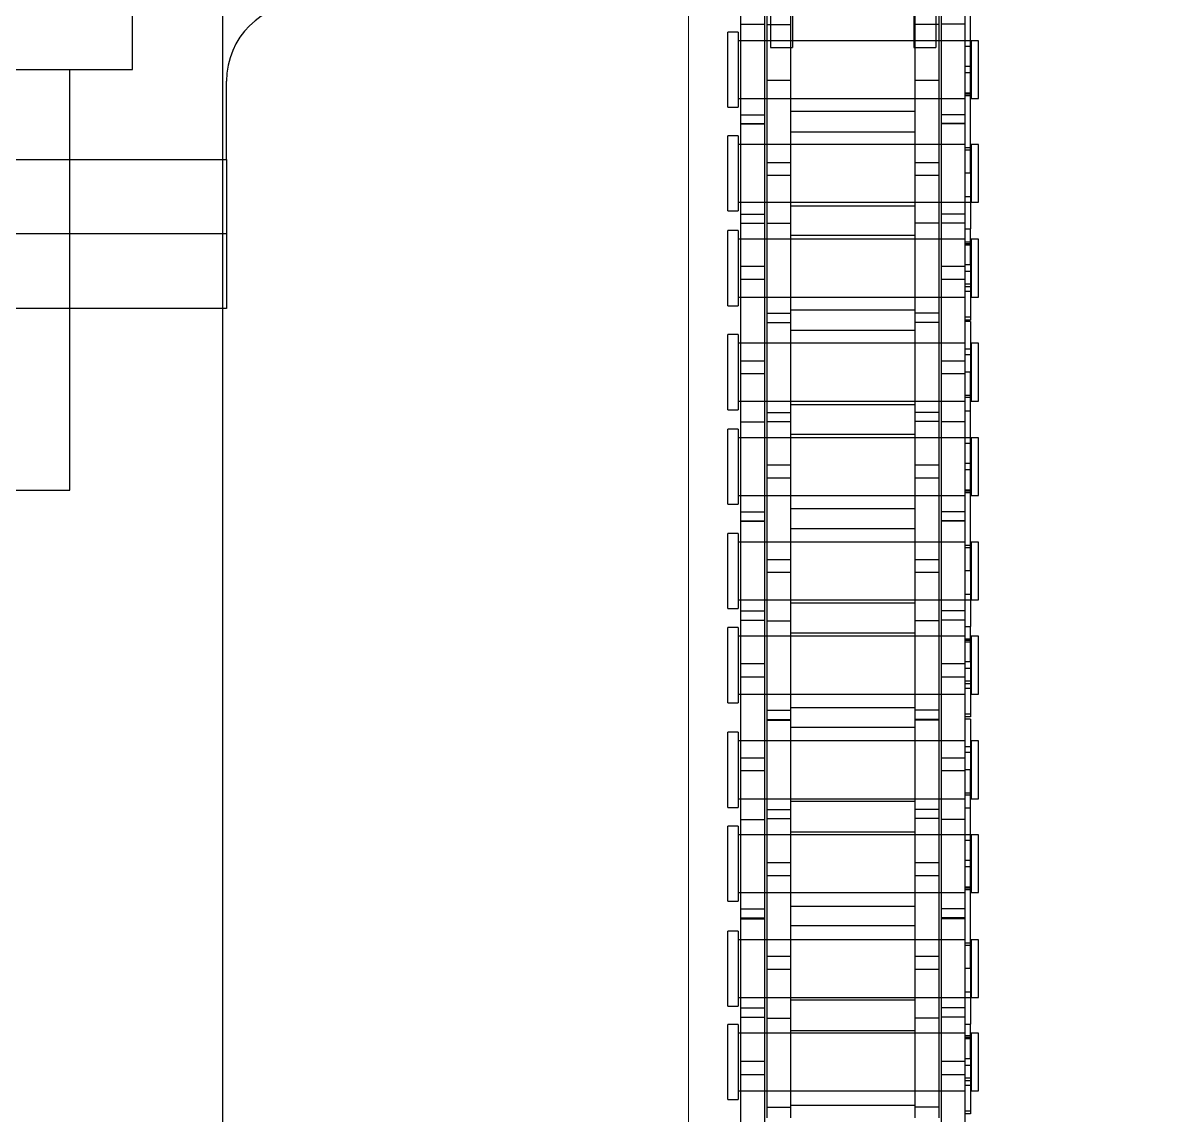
# Model space of a CAD drawing. Header units: metres. Extents: x 0 to 63075, y 0 to 44550.
# Drawn here: x 14159.1 to 14232.2, y 28671.2 to 28741 of the extents above; entities that cross this region are included whole.
import ezdxf

# ---------------------------------------------------------------- set-up
doc = ezdxf.new("R2010")
doc.units = ezdxf.units.M
doc.header["$LTSCALE"] = 75
for name, pattern in [('CENTER2', [28.575, 19.05, -3.175, 3.175, -3.175]), ('CENTERX2', [101.6, 63.5, -12.7, 12.7, -12.7]), ('HIDDEN2', [4.7625, 3.175, -1.5875])]:
    doc.linetypes.add(name, pattern=pattern)
for name, color, linetype in [('SC1', 7, 'CENTER2'), ('SDM', 7, 'Continuous'), ('SL1', 8, 'Continuous'), ('SL4', 4, 'Continuous'), ('ST1', 7, 'HIDDEN2')]:
    doc.layers.add(name, color=color, linetype=linetype)

# ---------------------------------------------------------------- blocks, each defined once
blk = doc.blocks.new('A$Ca548c4ee')
at = {"layer": 'SL1'}
for radius, start, end in [(1821.5, 111.633291, 68.366709), (1758, 110.233541, 69.766459), (1758, 110.234334, 69.765666), (1750, 110.330114, 69.669886)]:
    blk.add_arc((5942.121, 7584.469), radius, start, end, dxfattribs=at)
blk = doc.blocks.new('A$Ca53c419a')
at = {"layer": 'SL4'}
for p, q in [((4308.208, 351), (4308.208, 287)), ((4281.328, 301.115), (4281.328, 291)), ((4281.328, 291), (4308.208, 291)), ((4292.943, 281.235), (4292.943, 291)), ((4302.468, 291), (4302.468, 281.235)), ((4308.208, 287), (4313.328, 287)), ((3669.713, 281.235), (4459.469, 281.235))]:
    blk.add_line(p, q, dxfattribs=at)
at = {"layer": 'ST1'}
for p, q in [((4297.705, 281), (4297.705, 421)), ((4302.468, 421), (4302.468, 281)), ((4302.468, 411), (4302.468, 291)), ((4292.943, 291), (4292.943, 309.809)), ((4292.943, 281), (4292.943, 281.235)), ((4302.468, 281.235), (4302.468, 281)), ((4302.468, 281), (4292.943, 281)), ((4302.468, 281), (4307.468, 281)), ((4242.404, 249), (4247.201, 249)), ((4242.404, 249), (4242.404, 248.342)), ((4247.201, 248.342), (4247.201, 249)), ((4248.376, 249), (4253.173, 249)), ((4248.376, 249), (4248.376, 248.342)), ((4253.173, 248.342), (4253.173, 249)), ((4255.083, 249), (4259.88, 249)), ((4255.083, 249), (4255.083, 248.342)), ((4259.88, 248.342), (4259.88, 249)), ((4261.076, 249), (4265.873, 249)), ((4261.076, 249), (4261.076, 248.342)), ((4265.873, 248.342), (4265.873, 249)), ((4267.761, 249), (4272.558, 249)), ((4267.761, 249), (4267.761, 248.342)), ((4272.558, 248.342), (4272.558, 249)), ((4273.776, 249), (4278.573, 249)), ((4273.776, 249), (4273.776, 248.342)), ((4278.573, 248.342), (4278.573, 249)), ((4280.439, 249), (4285.236, 249)), ((4280.439, 249), (4280.439, 248.342)), ((4285.236, 248.342), (4285.236, 249)), ((4286.476, 249), (4291.273, 249)), ((4286.476, 249), (4286.476, 248.342)), ((4291.273, 248.342), (4291.273, 249)), ((4293.117, 249), (4297.914, 249)), ((4293.117, 249), (4293.117, 248.342)), ((4297.914, 248.342), (4297.914, 249)), ((4299.176, 249), (4303.973, 249)), ((4299.176, 249), (4299.176, 248.342)), ((4303.973, 248.342), (4303.973, 249)), ((4305.796, 249), (4310.593, 249)), ((4305.796, 249), (4305.796, 248.342)), ((4310.593, 248.342), (4310.593, 249)), ((4234.9, 248.157), (4243.995, 248.157)), ((4242.408, 248.342), (4242.404, 248.342)), ((4247.201, 248.342), (4242.408, 248.342)), ((4242.958, 248.342), (4242.958, 233.843)), ((4242.958, 248.157), (4242.958, 246.637)), ((4243.995, 248.157), (4244.855, 248.157)), ((4243.995, 246.637), (4243.995, 248.157)), ((4244.855, 248.157), (4253.95, 248.157)), ((4244.855, 248.157), (4244.855, 246.637)), ((4246.648, 233.843), (4246.648, 248.342)), ((4246.648, 246.637), (4246.648, 248.157)), ((4247.68, 248.157), (4247.68, 246.637)), ((4248.264, 248.157), (4248.264, 246.637)), ((4253.173, 248.342), (4248.376, 248.342)), ((4248.93, 248.342), (4248.93, 233.843)), ((4248.93, 248.157), (4248.93, 246.637)), ((4252.62, 233.843), (4252.62, 248.342)), ((4252.62, 246.637), (4252.62, 248.157)), ((4253.95, 248.157), (4253.95, 246.637)), ((4253.95, 248.157), (4260.3, 248.157)), ((4254.019, 248.157), (4254.019, 246.637)), ((4254.604, 248.157), (4254.604, 246.637)), ((4255.087, 248.342), (4255.083, 248.342)), ((4259.88, 248.342), (4255.087, 248.342)), ((4255.636, 248.342), (4255.636, 233.843)), ((4255.636, 248.157), (4255.636, 246.637)), ((4259.326, 233.843), (4259.326, 248.342)), ((4259.326, 246.637), (4259.326, 248.157)), ((4260.3, 248.157), (4260.3, 246.637)), ((4260.3, 248.157), (4269.395, 248.157)), ((4265.873, 248.342), (4261.076, 248.342)), ((4261.63, 248.342), (4261.63, 233.843)), ((4261.63, 248.157), (4261.63, 246.637)), ((4263.401, 246.637), (4263.401, 248.157)), ((4264.239, 248.157), (4264.239, 246.637)), ((4265.32, 233.843), (4265.32, 248.342)), ((4265.32, 246.637), (4265.32, 248.157)), ((4267.765, 248.342), (4267.761, 248.342)), ((4272.558, 248.342), (4267.765, 248.342)), ((4268.314, 248.342), (4268.314, 233.843)), ((4268.314, 248.157), (4268.314, 246.637)), ((4269.395, 248.157), (4270.255, 248.157)), ((4269.395, 246.637), (4269.395, 248.157)), ((4270.255, 248.157), (4279.35, 248.157)), ((4270.255, 248.157), (4270.255, 246.637)), ((4272.004, 233.843), (4272.004, 248.342)), ((4272.004, 246.637), (4272.004, 248.157)), ((4273.037, 248.157), (4273.037, 246.637)), ((4273.621, 248.157), (4273.621, 246.637)), ((4278.573, 248.342), (4273.776, 248.342)), ((4274.33, 248.342), (4274.33, 233.843)), ((4274.33, 248.157), (4274.33, 246.637)), ((4278.02, 233.843), (4278.02, 248.342)), ((4278.02, 246.637), (4278.02, 248.157)), ((4279.35, 248.157), (4279.35, 246.637)), ((4279.35, 248.157), (4285.7, 248.157)), ((4279.376, 248.157), (4279.376, 246.637)), ((4279.96, 248.157), (4279.96, 246.637)), ((4280.443, 248.342), (4280.439, 248.342)), ((4285.236, 248.342), (4280.443, 248.342)), ((4280.993, 248.342), (4280.993, 233.843)), ((4280.993, 248.157), (4280.993, 246.637)), ((4284.683, 233.843), (4284.683, 248.342)), ((4284.683, 246.637), (4284.683, 248.157)), ((4285.7, 248.157), (4285.7, 246.637)), ((4285.7, 248.157), (4294.795, 248.157)), ((4291.273, 248.342), (4286.476, 248.342)), ((4287.03, 248.342), (4287.03, 233.843)), ((4287.03, 248.157), (4287.03, 246.637)), ((4288.758, 246.637), (4288.758, 248.157)), ((4289.596, 248.157), (4289.596, 246.637)), ((4290.72, 233.843), (4290.72, 248.342)), ((4290.72, 246.637), (4290.72, 248.157)), ((4293.121, 248.342), (4293.117, 248.342)), ((4297.914, 248.342), (4293.121, 248.342)), ((4293.671, 248.342), (4293.671, 233.843)), ((4293.671, 248.157), (4293.671, 246.637)), ((4294.795, 248.157), (4295.655, 248.157)), ((4294.795, 246.637), (4294.795, 248.157)), ((4295.655, 248.157), (4304.75, 248.157)), ((4295.655, 248.157), (4295.655, 246.637)), ((4297.361, 233.843), (4297.361, 248.342)), ((4297.361, 246.637), (4297.361, 248.157)), ((4298.393, 248.157), (4298.393, 246.637)), ((4298.977, 248.157), (4298.977, 246.637)), ((4303.973, 248.342), (4299.176, 248.342)), ((4299.73, 248.342), (4299.73, 233.843)), ((4299.73, 248.157), (4299.73, 246.637)), ((4303.42, 233.843), (4303.42, 248.342)), ((4303.42, 246.637), (4303.42, 248.157)), ((4304.732, 248.157), (4304.732, 246.637)), ((4304.75, 248.157), (4304.75, 246.637)), ((4304.75, 248.157), (4311.1, 248.157)), ((4305.317, 248.157), (4305.317, 246.637)), ((4305.8, 248.342), (4305.796, 248.342)), ((4310.593, 248.342), (4305.8, 248.342)), ((4306.349, 248.342), (4306.349, 233.843)), ((4306.349, 248.157), (4306.349, 246.637)), ((4310.039, 233.843), (4310.039, 248.342)), ((4310.039, 246.637), (4310.039, 248.157)), ((4311.1, 248.157), (4311.1, 246.637)), ((4311.1, 248.157), (4320.195, 248.157)), ((4234.9, 246.637), (4243.995, 246.637)), ((4241.25, 246.485), (4247.6, 246.485)), ((4241.925, 246.485), (4241.925, 244.965)), ((4242.958, 246.485), (4242.958, 244.965)), ((4243.995, 246.637), (4244.855, 246.637)), ((4244.855, 246.637), (4253.95, 246.637)), ((4246.648, 244.965), (4246.648, 246.485)), ((4247.6, 246.485), (4247.6, 244.965)), ((4247.6, 246.485), (4256.695, 246.485)), ((4248.93, 246.485), (4248.93, 244.965)), ((4250.723, 244.965), (4250.723, 246.485)), ((4251.561, 246.485), (4251.561, 244.965)), ((4252.62, 244.965), (4252.62, 246.485)), ((4253.95, 246.637), (4260.3, 246.637)), ((4255.636, 246.485), (4255.636, 244.965)), ((4256.695, 246.485), (4257.555, 246.485)), ((4256.695, 244.965), (4256.695, 246.485)), ((4257.555, 246.485), (4266.65, 246.485)), ((4257.555, 246.485), (4257.555, 244.965)), ((4259.326, 244.965), (4259.326, 246.485)), ((4260.3, 246.637), (4269.395, 246.637)), ((4260.358, 246.485), (4260.358, 244.965)), ((4260.943, 246.485), (4260.943, 244.965)), ((4261.63, 246.485), (4261.63, 244.965)), ((4265.32, 244.965), (4265.32, 246.485)), ((4266.65, 246.485), (4266.65, 244.965)), ((4266.65, 246.485), (4273, 246.485)), ((4266.698, 246.485), (4266.698, 244.965)), ((4267.282, 246.485), (4267.282, 244.965)), ((4268.314, 246.485), (4268.314, 244.965)), ((4269.395, 246.637), (4270.255, 246.637)), ((4270.255, 246.637), (4279.35, 246.637)), ((4272.004, 244.965), (4272.004, 246.485)), ((4273, 246.485), (4273, 244.965)), ((4273, 246.485), (4282.095, 246.485)), ((4274.33, 246.485), (4274.33, 244.965)), ((4276.079, 244.965), (4276.079, 246.485)), ((4276.918, 246.485), (4276.918, 244.965)), ((4278.02, 244.965), (4278.02, 246.485)), ((4279.35, 246.637), (4285.7, 246.637)), ((4280.993, 246.485), (4280.993, 244.965)), ((4282.095, 246.485), (4282.955, 246.485)), ((4282.095, 244.965), (4282.095, 246.485)), ((4282.955, 246.485), (4292.05, 246.485)), ((4282.955, 246.485), (4282.955, 244.965)), ((4284.683, 244.965), (4284.683, 246.485)), ((4285.7, 246.637), (4294.795, 246.637)), ((4285.715, 246.485), (4285.715, 244.965)), ((4286.299, 246.485), (4286.299, 244.965)), ((4287.03, 246.485), (4287.03, 244.965)), ((4290.72, 244.965), (4290.72, 246.485)), ((4292.05, 246.485), (4292.05, 244.965)), ((4292.05, 246.485), (4298.4, 246.485)), ((4292.054, 246.485), (4292.054, 244.965)), ((4292.638, 246.485), (4292.638, 244.965)), ((4293.671, 246.485), (4293.671, 244.965)), ((4294.795, 246.637), (4295.655, 246.637)), ((4295.655, 246.637), (4304.75, 246.637)), ((4297.361, 244.965), (4297.361, 246.485)), ((4298.4, 246.485), (4298.4, 244.965)), ((4298.4, 246.485), (4307.495, 246.485)), ((4299.73, 246.485), (4299.73, 244.965)), ((4301.436, 244.965), (4301.436, 246.485)), ((4302.274, 246.485), (4302.274, 244.965)), ((4303.42, 244.965), (4303.42, 246.485)), ((4304.75, 246.637), (4311.1, 246.637)), ((4306.349, 246.485), (4306.349, 244.965)), ((4307.495, 246.485), (4311.656, 246.485)), ((4307.495, 244.965), (4307.495, 246.485)), ((4318.149, 246.275), (4309.623, 246.275)), ((4309.623, 246.275), (4309.623, 244.875)), ((4310.039, 244.965), (4310.039, 246.485)), ((4311.072, 246.485), (4311.072, 244.965)), ((4311.1, 246.637), (4320.195, 246.637)), ((4241.25, 244.965), (4247.6, 244.965)), ((4242.035, 237.035), (4242.035, 244.965)), ((4242.958, 244.965), (4242.958, 237.035)), ((4246.648, 237.035), (4246.648, 244.965)), ((4246.815, 244.965), (4246.815, 237.035)), ((4247.6, 244.965), (4256.695, 244.965)), ((4248.763, 237.035), (4248.763, 244.965)), ((4248.93, 244.965), (4248.93, 237.035)), ((4252.62, 237.035), (4252.62, 244.965)), ((4253.521, 244.965), (4253.521, 237.035)), ((4254.735, 237.035), (4254.735, 244.965)), ((4255.636, 244.965), (4255.636, 237.035)), ((4256.695, 244.965), (4257.555, 244.965)), ((4257.555, 244.965), (4266.65, 244.965)), ((4259.326, 237.035), (4259.326, 244.965)), ((4259.515, 244.965), (4259.515, 237.035)), ((4261.441, 237.035), (4261.441, 244.965)), ((4261.63, 244.965), (4261.63, 237.035)), ((4265.32, 237.035), (4265.32, 244.965)), ((4266.199, 244.965), (4266.199, 237.035)), ((4266.65, 244.965), (4273, 244.965)), ((4267.435, 237.035), (4267.435, 244.965)), ((4268.314, 244.965), (4268.314, 237.035)), ((4272.004, 237.035), (4272.004, 244.965)), ((4272.215, 244.965), (4272.215, 237.035)), ((4273, 244.965), (4282.095, 244.965)), ((4274.119, 237.035), (4274.119, 244.965)), ((4274.33, 244.965), (4274.33, 237.035)), ((4278.02, 237.035), (4278.02, 244.965)), ((4278.878, 244.965), (4278.878, 237.035)), ((4280.135, 237.035), (4280.135, 244.965)), ((4280.993, 244.965), (4280.993, 237.035)), ((4282.095, 244.965), (4282.955, 244.965)), ((4282.955, 244.965), (4292.05, 244.965)), ((4284.683, 237.035), (4284.683, 244.965)), ((4284.915, 244.965), (4284.915, 237.035)), ((4286.798, 237.035), (4286.798, 244.965)), ((4287.03, 244.965), (4287.03, 237.035)), ((4290.72, 237.035), (4290.72, 244.965)), ((4291.556, 244.965), (4291.556, 237.035)), ((4292.05, 244.965), (4298.4, 244.965)), ((4292.835, 237.035), (4292.835, 244.965)), ((4293.671, 244.965), (4293.671, 237.035)), ((4297.361, 237.035), (4297.361, 244.965)), ((4297.615, 244.965), (4297.615, 237.035)), ((4298.4, 244.965), (4307.495, 244.965)), ((4299.476, 237.035), (4299.476, 244.965)), ((4299.73, 244.965), (4299.73, 237.035)), ((4303.42, 237.035), (4303.42, 244.965)), ((4304.234, 244.965), (4304.234, 237.035)), ((4305.535, 237.035), (4305.535, 244.965)), ((4306.349, 244.965), (4306.349, 237.035)), ((4307.495, 244.965), (4311.656, 244.965)), ((4318.149, 244.875), (4309.623, 244.875)), ((4310.039, 237.035), (4310.039, 244.965)), ((4241.25, 237.035), (4247.6, 237.035)), ((4241.925, 235.515), (4241.925, 237.035)), ((4242.958, 237.035), (4242.958, 235.515)), ((4246.648, 235.515), (4246.648, 237.035)), ((4247.6, 235.515), (4247.6, 237.035)), ((4247.6, 237.035), (4256.695, 237.035)), ((4248.93, 237.035), (4248.93, 235.515)), ((4250.723, 235.515), (4250.723, 237.035)), ((4251.561, 237.035), (4251.561, 235.515)), ((4252.62, 235.515), (4252.62, 237.035)), ((4255.636, 237.035), (4255.636, 235.515)), ((4256.695, 237.035), (4257.555, 237.035)), ((4256.695, 235.515), (4256.695, 237.035)), ((4257.555, 237.035), (4266.65, 237.035)), ((4257.555, 237.035), (4257.555, 235.515)), ((4259.326, 235.515), (4259.326, 237.035)), ((4260.358, 235.515), (4260.358, 237.035)), ((4260.943, 235.515), (4260.943, 237.035)), ((4261.63, 237.035), (4261.63, 235.515)), ((4265.32, 235.515), (4265.32, 237.035)), ((4266.65, 235.515), (4266.65, 237.035)), ((4266.65, 237.035), (4273, 237.035)), ((4266.698, 235.515), (4266.698, 237.035)), ((4267.282, 235.515), (4267.282, 237.035)), ((4268.314, 237.035), (4268.314, 235.515)), ((4272.004, 235.515), (4272.004, 237.035)), ((4273, 235.515), (4273, 237.035)), ((4273, 237.035), (4282.095, 237.035)), ((4274.33, 237.035), (4274.33, 235.515)), ((4276.079, 235.515), (4276.079, 237.035)), ((4276.918, 237.035), (4276.918, 235.515)), ((4278.02, 235.515), (4278.02, 237.035)), ((4280.993, 237.035), (4280.993, 235.515)), ((4282.095, 237.035), (4282.955, 237.035)), ((4282.095, 235.515), (4282.095, 237.035)), ((4282.955, 237.035), (4292.05, 237.035)), ((4282.955, 237.035), (4282.955, 235.515)), ((4284.683, 235.515), (4284.683, 237.035)), ((4285.715, 235.515), (4285.715, 237.035)), ((4286.299, 235.515), (4286.299, 237.035)), ((4287.03, 237.035), (4287.03, 235.515)), ((4290.72, 235.515), (4290.72, 237.035)), ((4292.05, 235.515), (4292.05, 237.035)), ((4292.05, 237.035), (4298.4, 237.035)), ((4292.054, 235.515), (4292.054, 237.035)), ((4292.638, 235.515), (4292.638, 237.035)), ((4293.671, 237.035), (4293.671, 235.515)), ((4297.361, 235.515), (4297.361, 237.035)), ((4298.4, 235.515), (4298.4, 237.035)), ((4298.4, 237.035), (4307.495, 237.035)), ((4299.73, 237.035), (4299.73, 235.515)), ((4301.436, 235.515), (4301.436, 237.035)), ((4302.274, 237.035), (4302.274, 235.515)), ((4303.42, 235.515), (4303.42, 237.035)), ((4306.349, 237.035), (4306.349, 235.515)), ((4307.495, 237.035), (4311.656, 237.035)), ((4307.495, 235.515), (4307.495, 237.035)), ((4315.528, 237.125), (4309.623, 237.125)), ((4309.623, 237.125), (4309.623, 235.725)), ((4310.039, 235.515), (4310.039, 237.035)), ((4311.072, 235.515), (4311.072, 237.035)), ((4234.9, 235.363), (4243.995, 235.363)), ((4241.25, 235.515), (4247.6, 235.515)), ((4242.958, 235.363), (4242.958, 233.843)), ((4243.995, 235.363), (4244.855, 235.363)), ((4243.995, 233.843), (4243.995, 235.363)), ((4244.855, 235.363), (4253.95, 235.363)), ((4244.855, 235.363), (4244.855, 233.843)), ((4246.648, 233.843), (4246.648, 235.363)), ((4247.6, 235.515), (4256.695, 235.515)), ((4247.68, 233.843), (4247.68, 235.363)), ((4248.264, 233.843), (4248.264, 235.363)), ((4248.93, 235.363), (4248.93, 233.511)), ((4252.62, 233.843), (4252.62, 235.363)), ((4253.95, 233.843), (4253.95, 235.363)), ((4253.95, 235.363), (4260.3, 235.363)), ((4254.019, 233.843), (4254.019, 235.363)), ((4254.604, 233.843), (4254.604, 235.363)), ((4255.636, 235.363), (4255.636, 233.843)), ((4256.695, 235.515), (4257.555, 235.515)), ((4257.555, 235.515), (4266.65, 235.515)), ((4259.326, 233.511), (4259.326, 235.363)), ((4260.3, 233.843), (4260.3, 235.363)), ((4260.3, 235.363), (4269.395, 235.363)), ((4261.63, 235.363), (4261.63, 233.843)), ((4263.401, 233.843), (4263.401, 235.363)), ((4264.239, 235.363), (4264.239, 233.843)), ((4265.32, 233.843), (4265.32, 235.363)), ((4266.65, 235.515), (4273, 235.515)), ((4268.314, 235.363), (4268.314, 233.843)), ((4269.395, 235.363), (4270.255, 235.363)), ((4269.395, 233.843), (4269.395, 235.363)), ((4270.255, 235.363), (4279.35, 235.363)), ((4270.255, 235.363), (4270.255, 233.843)), ((4272.004, 233.843), (4272.004, 235.363)), ((4273, 235.515), (4282.095, 235.515)), ((4273.037, 233.843), (4273.037, 235.363)), ((4273.621, 233.843), (4273.621, 235.363)), ((4274.33, 235.363), (4274.33, 233.511)), ((4278.02, 233.843), (4278.02, 235.363)), ((4279.35, 233.843), (4279.35, 235.363)), ((4279.35, 235.363), (4285.7, 235.363)), ((4279.376, 233.843), (4279.376, 235.363)), ((4279.96, 233.843), (4279.96, 235.363)), ((4280.993, 235.363), (4280.993, 233.843)), ((4282.095, 235.515), (4282.955, 235.515)), ((4282.955, 235.515), (4292.05, 235.515)), ((4284.683, 233.511), (4284.683, 235.363)), ((4285.7, 233.843), (4285.7, 235.363)), ((4285.7, 235.363), (4294.795, 235.363)), ((4287.03, 235.363), (4287.03, 233.843)), ((4288.758, 233.843), (4288.758, 235.363)), ((4289.596, 235.363), (4289.596, 233.843)), ((4290.72, 233.843), (4290.72, 235.363)), ((4292.05, 235.515), (4298.4, 235.515)), ((4293.671, 235.363), (4293.671, 233.843)), ((4294.795, 235.363), (4295.655, 235.363)), ((4294.795, 233.843), (4294.795, 235.363)), ((4295.655, 235.363), (4304.75, 235.363)), ((4295.655, 235.363), (4295.655, 233.843)), ((4297.361, 233.843), (4297.361, 235.363)), ((4298.393, 233.843), (4298.393, 235.363)), ((4298.4, 235.515), (4307.495, 235.515)), ((4298.977, 233.843), (4298.977, 235.363)), ((4299.73, 235.363), (4299.73, 233.511)), ((4303.42, 233.843), (4303.42, 235.363)), ((4304.732, 233.843), (4304.732, 235.363)), ((4304.75, 233.843), (4304.75, 235.363)), ((4304.75, 235.363), (4311.1, 235.363)), ((4305.317, 233.843), (4305.317, 235.363)), ((4306.349, 235.363), (4306.349, 233.843)), ((4307.495, 235.515), (4311.656, 235.515)), ((4315.528, 235.725), (4309.623, 235.725)), ((4310.039, 233.511), (4310.039, 235.363)), ((4311.1, 233.843), (4311.1, 235.363)), ((4311.1, 235.363), (4320.195, 235.363)), ((4234.9, 233.843), (4243.995, 233.843)), ((4241.491, 233.511), (4241.491, 233.843)), ((4241.664, 233.511), (4241.664, 233.843)), ((4243.327, 233.843), (4243.327, 233.474)), ((4243.611, 233.511), (4243.611, 233.843)), ((4243.784, 233.511), (4243.784, 233.843)), ((4243.995, 233.843), (4244.855, 233.843)), ((4244.595, 233.511), (4244.595, 233.843)), ((4244.855, 233.843), (4253.95, 233.843)), ((4245.01, 233.511), (4245.01, 233.843)), ((4246.279, 233.474), (4246.279, 233.843)), ((4246.367, 233.511), (4246.367, 233.843)), ((4246.471, 233.511), (4246.471, 233.843)), ((4247.223, 233.843), (4247.223, 233.511)), ((4249.299, 233.843), (4249.299, 233.474)), ((4250.775, 233.511), (4250.775, 233.843)), ((4252.251, 233.474), (4252.251, 233.843)), ((4252.394, 233.511), (4252.394, 233.843)), ((4253.95, 233.843), (4260.3, 233.843)), ((4255.813, 233.511), (4255.813, 233.843)), ((4255.916, 233.511), (4255.916, 233.843)), ((4256.005, 233.843), (4256.005, 233.474)), ((4257.273, 233.511), (4257.273, 233.843)), ((4257.689, 233.511), (4257.689, 233.843)), ((4258.957, 233.474), (4258.957, 233.843)), ((4260.3, 233.843), (4269.395, 233.843)), ((4261.033, 233.511), (4261.033, 233.843)), ((4261.856, 233.511), (4261.856, 233.843)), ((4261.999, 233.843), (4261.999, 233.474)), ((4263.475, 233.511), (4263.475, 233.843)), ((4264.582, 233.511), (4264.582, 233.843)), ((4264.951, 233.474), (4264.951, 233.843)), ((4266.705, 233.511), (4266.705, 233.843)), ((4266.848, 233.511), (4266.848, 233.843)), ((4267.02, 233.511), (4267.02, 233.843)), ((4268.683, 233.843), (4268.683, 233.474)), ((4268.968, 233.511), (4268.968, 233.843)), ((4269.14, 233.511), (4269.14, 233.843)), ((4269.395, 233.843), (4270.255, 233.843)), ((4269.952, 233.511), (4269.952, 233.843)), ((4270.255, 233.843), (4279.35, 233.843)), ((4270.367, 233.511), (4270.367, 233.843)), ((4271.635, 233.474), (4271.635, 233.843)), ((4271.724, 233.511), (4271.724, 233.843)), ((4271.827, 233.511), (4271.827, 233.843)), ((4272.623, 233.843), (4272.623, 233.511)), ((4274.699, 233.843), (4274.699, 233.474)), ((4276.175, 233.511), (4276.175, 233.843)), ((4277.651, 233.474), (4277.651, 233.843)), ((4277.794, 233.511), (4277.794, 233.843)), ((4279.35, 233.843), (4285.7, 233.843)), ((4281.17, 233.511), (4281.17, 233.843)), ((4281.273, 233.511), (4281.273, 233.843)), ((4281.362, 233.843), (4281.362, 233.474)), ((4282.63, 233.511), (4282.63, 233.843)), ((4283.045, 233.511), (4283.045, 233.843)), ((4284.314, 233.474), (4284.314, 233.843)), ((4285.7, 233.843), (4294.795, 233.843)), ((4286.39, 233.511), (4286.39, 233.843)), ((4287.256, 233.511), (4287.256, 233.843)), ((4287.399, 233.843), (4287.399, 233.474)), ((4288.875, 233.511), (4288.875, 233.843)), ((4289.982, 233.511), (4289.982, 233.843)), ((4290.351, 233.474), (4290.351, 233.843)), ((4292.105, 233.511), (4292.105, 233.843)), ((4292.204, 233.511), (4292.204, 233.843)), ((4292.377, 233.511), (4292.377, 233.843)), ((4294.04, 233.843), (4294.04, 233.474)), ((4294.324, 233.511), (4294.324, 233.843)), ((4294.497, 233.511), (4294.497, 233.843)), ((4294.795, 233.843), (4295.655, 233.843)), ((4295.308, 233.511), (4295.308, 233.843)), ((4295.655, 233.843), (4304.75, 233.843)), ((4295.723, 233.511), (4295.723, 233.843)), ((4296.992, 233.474), (4296.992, 233.843)), ((4297.08, 233.511), (4297.08, 233.843)), ((4297.184, 233.511), (4297.184, 233.843)), ((4298.023, 233.843), (4298.023, 233.511)), ((4300.099, 233.843), (4300.099, 233.474)), ((4301.575, 233.511), (4301.575, 233.843)), ((4303.051, 233.474), (4303.051, 233.843)), ((4303.194, 233.511), (4303.194, 233.843)), ((4304.75, 233.843), (4311.1, 233.843)), ((4306.526, 233.511), (4306.526, 233.843)), ((4306.63, 233.511), (4306.63, 233.843)), ((4306.718, 233.843), (4306.718, 233.474)), ((4307.986, 233.511), (4307.986, 233.843)), ((4308.402, 233.511), (4308.402, 233.843)), ((4309.67, 233.474), (4309.67, 233.843)), ((4311.1, 233.843), (4320.195, 233.843)), ((4241.664, 233.511), (4241.491, 233.511)), ((4245.01, 233.511), (4241.664, 233.511)), ((4246.648, 233.474), (4242.958, 233.474)), ((4242.958, 233.474), (4242.958, 233)), ((4245.01, 233.511), (4247.223, 233.511)), ((4246.648, 233), (4246.648, 233.474)), ((4250.775, 233.511), (4247.223, 233.511)), ((4252.62, 233.474), (4248.93, 233.474)), ((4248.93, 233.474), (4248.93, 233)), ((4250.775, 233.511), (4263.475, 233.511)), ((4252.62, 233), (4252.62, 233.474)), ((4259.326, 233.474), (4255.636, 233.474)), ((4255.636, 233.474), (4255.636, 233)), ((4259.326, 233), (4259.326, 233.474)), ((4265.32, 233.474), (4261.63, 233.474)), ((4261.63, 233.474), (4261.63, 233)), ((4266.705, 233.511), (4263.475, 233.511)), ((4265.32, 233), (4265.32, 233.474)), ((4267.02, 233.511), (4266.848, 233.511)), ((4270.367, 233.511), (4267.02, 233.511)), ((4272.004, 233.474), (4268.314, 233.474)), ((4268.314, 233.474), (4268.314, 233)), ((4270.367, 233.511), (4272.623, 233.511)), ((4272.004, 233), (4272.004, 233.474)), ((4276.175, 233.511), (4272.623, 233.511)), ((4278.02, 233.474), (4274.33, 233.474)), ((4274.33, 233.474), (4274.33, 233)), ((4276.175, 233.511), (4288.875, 233.511)), ((4278.02, 233), (4278.02, 233.474)), ((4284.683, 233.474), (4280.993, 233.474)), ((4280.993, 233.474), (4280.993, 233)), ((4284.683, 233), (4284.683, 233.474)), ((4290.72, 233.474), (4287.03, 233.474)), ((4287.03, 233.474), (4287.03, 233)), ((4292.105, 233.511), (4288.875, 233.511)), ((4290.72, 233), (4290.72, 233.474)), ((4292.377, 233.511), (4292.204, 233.511)), ((4295.723, 233.511), (4292.377, 233.511)), ((4297.361, 233.474), (4293.671, 233.474)), ((4293.671, 233.474), (4293.671, 233)), ((4295.723, 233.511), (4298.023, 233.511)), ((4297.361, 233), (4297.361, 233.474)), ((4301.575, 233.511), (4298.023, 233.511)), ((4303.42, 233.474), (4299.73, 233.474)), ((4299.73, 233.474), (4299.73, 233)), ((4301.575, 233.511), (4314.275, 233.511)), ((4303.42, 233), (4303.42, 233.474)), ((4310.039, 233.474), (4306.349, 233.474)), ((4306.349, 233.474), (4306.349, 233)), ((4310.039, 233), (4310.039, 233.474)), ((4242.958, 233), (4246.648, 233)), ((4248.93, 233), (4252.62, 233)), ((4255.636, 233), (4259.326, 233)), ((4261.63, 233), (4265.32, 233)), ((4268.314, 233), (4272.004, 233)), ((4274.33, 233), (4278.02, 233)), ((4280.993, 233), (4284.683, 233)), ((4287.03, 233), (4290.72, 233)), ((4293.671, 233), (4297.361, 233)), ((4299.73, 233), (4303.42, 233)), ((4306.349, 233), (4310.039, 233))]:
    blk.add_line(p, q, dxfattribs=at)
blk.add_arc((4307.468, 276), 5, 0, 90, dxfattribs=at)

msp = doc.modelspace()

# ---------------------------------------------------------------- linework, layer by layer
at = {"layer": 'SC1', "color": 7, "linetype": 'CENTERX2', "lineweight": 9}
msp.add_line((14201.634, 27472.705), (14201.634, 41728.877), dxfattribs=at)

# ---------------------------------------------------------------- block references
at = {"layer": 'SDM'}
msp.add_blockref('A$Ca548c4ee', (8259.513, 22668.364), dxfattribs=at)
at = {"layer": 'SDM', "rotation": 90}
msp.add_blockref('A$Ca53c419a', (14453.134, 24429.769), dxfattribs=at)

doc.saveas('drawing.dxf')
